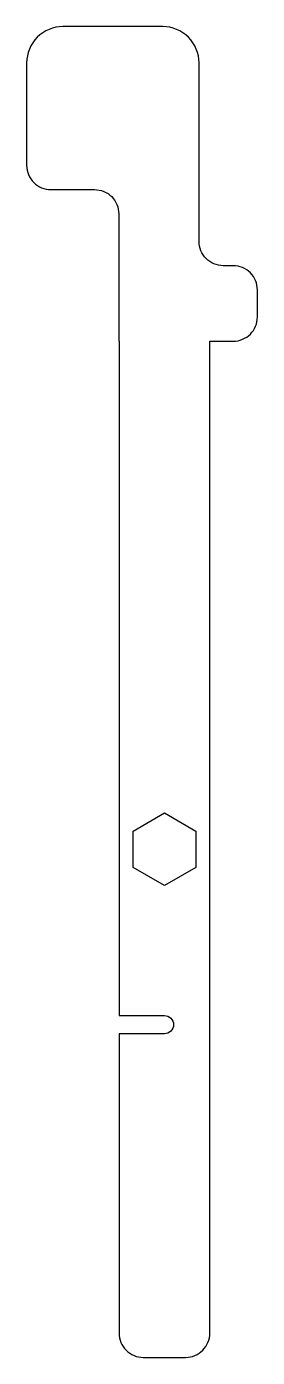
# Model space of a CAD drawing. Header units: millimetres. Extents: x 22 to 41, y -84 to 26.
import ezdxf

# ---------------------------------------------------------------- set-up
doc = ezdxf.new("R2010")
doc.units = ezdxf.units.MM
doc.layers.get('0').update_dxf_attribs({"linetype": 'CONTINUOUS'})

msp = doc.modelspace()

# ---------------------------------------------------------------- linework, layer by layer
msp.add_lwpolyline([(33.55, -57.25), (29.8, -57.25), (29.8, -82, 0.414214), (31.8, -84), (35.3, -84, 0.414214), (37.3, -82), (37.3, 0), (39.24, 0, 0.414214), (41.24, 2), (41.24, 4.24, 0.414214), (39.24, 6.24), (38.41, 6.24, -0.414214), (36.41, 8.24), (36.41, 23, 0.414214), (33.41, 26), (25.15, 26, 0.414214), (22.15, 23), (22.15, 14.53, 0.414214), (24.15, 12.53), (27.77, 12.53, -0.414214), (29.77, 10.53), (29.77, 0), (29.8, 0), (29.8, -55.75), (33.55, -55.75, -1)], format="xyb", close=True)
msp.add_lwpolyline([(33.55, -45), (30.95, -43.5), (30.95, -40.5), (33.55, -39), (36.15, -40.5), (36.15, -43.5)], close=True)

doc.saveas('drawing.dxf')
